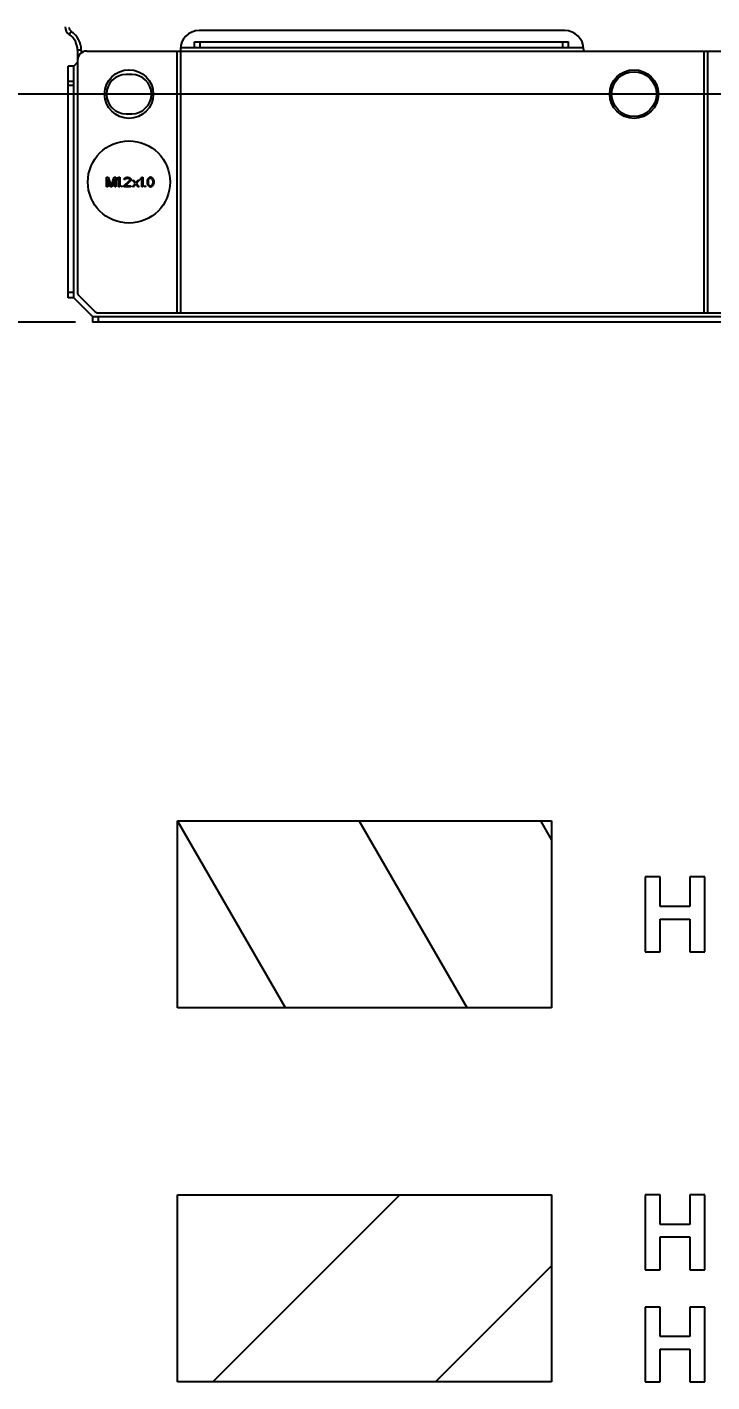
# Model space of a CAD drawing. Header units: millimetres. Extents: x 0 to 841, y 0 to 594.
# Drawn here: x 74.1 to 110.7, y 324.8 to 397.3 of the extents above; entities that cross this region are included whole.
import ezdxf

# ---------------------------------------------------------------- set-up
doc = ezdxf.new("R2010")
doc.units = ezdxf.units.MM
doc.header["$LTSCALE"] = 46.255
doc.layers.get('0').update_dxf_attribs({"linetype": 'CONTINUOUS'})
doc.layers.add('5_CURVES', color=7, linetype='CONTINUOUS')
doc.layers.add('ASSEM_MEM', color=7, linetype='CONTINUOUS')
doc.styles.get("Standard").update_dxf_attribs({"font": 'txt', "width": 0.8})
doc.dimstyles.new('DIMSTYLE_1', dxfattribs={"dimtxt": 2.5, "dimasz": 3, "dimexe": 1.5, "dimexo": 1.2, "dimtad": 1, "dimdsep": 46, "dimtxsty": 'STANDARD', "dimblk": '_FILLED', "dimblk1": '_FILLED', "dimblk2": '_FILLED', "dimcen": 0.09, "dimazin": 2, "dimtp": 0.01, "dimtm": 0.01, "dimtfac": 1, "dimtofl": 0, "dimtmove": 0, "dimatfit": 3, "dimldrblk": '_FILLED', "dimfxl": 1, "dimtolj": 1, "dimarcsym": 0})

# ---------------------------------------------------------------- blocks, each defined once
blk = doc.blocks.new('_FILLED')
at = {"color": 0, "linetype": 'BYBLOCK'}
blk.add_solid([(0, 0), (-1, 0.167), (-1, -0.167)], dxfattribs=at)
blk = doc.blocks.new('*D4')
at = {"color": 7, "linetype": 'CONTINUOUS'}
for p, q in [((75.932, 512.995), (46.754, 512.995)), ((48.254, 512.995), (48.254, 447.245)), ((48.254, 381.495), (48.254, 447.245)), ((76.694, 381.495), (46.754, 381.495))]:
    blk.add_line(p, q, dxfattribs=at)
at = {"color": 7, "linetype": 'CONTINUOUS', "xscale": 3, "yscale": 3, "zscale": 3}
for p, rotation in [((48.254, 512.995), 90), ((48.254, 381.495), 270)]:
    blk.add_blockref('_FILLED', p, dxfattribs=dict(at, rotation=rotation))
at = {"color": 7, "linetype": 'CONTINUOUS', "insert": (45.129, 454.083), "char_height": 2.5, "width": 10, "attachment_point": 2, "rotation": 90, "line_spacing_factor": 0.9}
blk.add_mtext('131.5', dxfattribs=at)
blk = doc.blocks.new('*D25')
at = {"color": 7, "linetype": 'CONTINUOUS'}
for p, q in [((75.232, 511.795), (52.781, 511.795)), ((54.281, 511.795), (54.281, 452.745)), ((54.281, 393.695), (54.281, 452.745)), ((354.829, 393.695), (52.781, 393.695))]:
    blk.add_line(p, q, dxfattribs=at)
at = {"color": 7, "linetype": 'CONTINUOUS', "xscale": 3, "yscale": 3, "zscale": 3}
for p, rotation in [((54.281, 511.795), 90), ((54.281, 393.695), 270)]:
    blk.add_blockref('_FILLED', p, dxfattribs=dict(at, rotation=rotation))
at = {"color": 7, "linetype": 'CONTINUOUS', "insert": (51.156, 454.119), "char_height": 2.5, "width": 10, "attachment_point": 2, "rotation": 90, "line_spacing_factor": 0.9}
blk.add_mtext('118.1', dxfattribs=at)

msp = doc.modelspace()

# ---------------------------------------------------------------- linework, layer by layer
at = {"color": 7, "linetype": 'CONTINUOUS'}
for p, q in [((76.464, 397.046), (76.353, 396.88)), ((102.844, 397.095), (83.294, 397.095)), ((76.794, 396.05), (76.794, 395.495)), ((76.994, 396.05), (76.794, 396.05)), ((76.994, 396.05), (76.994, 395.893)), ((82.294, 396.095), (82.294, 395.995)), ((103.844, 396.095), (103.844, 395.995)), ((79.694, 394.745), (79.394, 394.745)), ((79.394, 392.645), (79.694, 392.645))]:
    msp.add_line(p, q, dxfattribs=at)
msp.add_circle((106.544, 393.695), 1.2, dxfattribs=at)
for centre, radius, start, end in [((76.632, 397.295), 0.5, 180, 236.05939), ((76.632, 397.295), 0.3, 183.05698, 236.05939), ((75.794, 396.05), 1.2, 0, 56.05939), ((83.294, 396.095), 1, 90, 180), ((102.844, 396.095), 1, 0, 90), ((75.794, 396.05), 1, 0, 56.05939), ((79.394, 393.695), 1.05, 90, 270), ((79.694, 393.695), 1.05, 270, 90)]:
    msp.add_arc(centre, radius, start, end, dxfattribs=at)
at = {"layer": '5_CURVES', "color": 7, "linetype": 'CONTINUOUS'}
for p, q in [((82.137, 344.83), (82.137, 354.83)), ((87.911, 344.83), (82.137, 354.83)), ((82.137, 354.83), (102.137, 354.83)), ((97.622, 344.83), (91.848, 354.83)), ((102.137, 353.829), (101.559, 354.83)), ((102.137, 354.83), (102.137, 344.83)), ((107.137, 351.83), (107.137, 347.83)), ((107.945, 351.83), (107.137, 351.83)), ((107.945, 350.256), (107.945, 351.83)), ((109.527, 351.83), (109.527, 350.256)), ((110.335, 351.83), (109.527, 351.83)), ((110.335, 347.83), (110.335, 351.83)), ((109.527, 350.256), (107.945, 350.256)), ((107.945, 347.83), (107.945, 349.579)), ((107.945, 349.579), (109.527, 349.579)), ((109.527, 349.579), (109.527, 347.83)), ((107.137, 347.83), (107.945, 347.83)), ((109.527, 347.83), (110.335, 347.83)), ((102.137, 344.83), (82.137, 344.83)), ((82.137, 324.83), (82.137, 334.83)), ((82.137, 334.83), (102.137, 334.83)), ((84.031, 324.83), (94.031, 334.83)), ((102.137, 334.83), (102.137, 324.83)), ((107.137, 334.83), (107.137, 330.83)), ((107.945, 334.83), (107.137, 334.83)), ((107.945, 333.256), (107.945, 334.83)), ((109.527, 334.83), (109.527, 333.256)), ((110.335, 334.83), (109.527, 334.83)), ((110.335, 330.83), (110.335, 334.83)), ((109.527, 333.256), (107.945, 333.256)), ((107.945, 330.83), (107.945, 332.579)), ((107.945, 332.579), (109.527, 332.579)), ((109.527, 332.579), (109.527, 330.83)), ((95.924, 324.83), (102.137, 331.043)), ((107.137, 330.83), (107.945, 330.83)), ((109.527, 330.83), (110.335, 330.83)), ((107.137, 328.83), (107.137, 324.83)), ((107.945, 328.83), (107.137, 328.83)), ((107.945, 327.256), (107.945, 328.83)), ((109.527, 328.83), (109.527, 327.256)), ((110.335, 328.83), (109.527, 328.83)), ((110.335, 324.83), (110.335, 328.83)), ((109.527, 327.256), (107.945, 327.256)), ((107.945, 324.83), (107.945, 326.579)), ((107.945, 326.579), (109.527, 326.579)), ((109.527, 326.579), (109.527, 324.83)), ((102.137, 324.83), (82.137, 324.83)), ((107.137, 324.83), (107.945, 324.83)), ((109.527, 324.83), (110.335, 324.83))]:
    msp.add_line(p, q, dxfattribs=at)
at = {"layer": 'ASSEM_MEM', "color": 7, "linetype": 'CONTINUOUS'}
for p, q in [((83.044, 396.195), (83.044, 396.495)), ((83.044, 396.495), (103.044, 396.495)), ((83.344, 396.195), (83.344, 396.495)), ((102.744, 396.195), (102.744, 396.495)), ((103.044, 396.195), (103.044, 396.495)), ((77.294, 395.995), (142.819, 395.995)), ((82.095, 395.995), (82.095, 381.995)), ((82.295, 395.995), (82.295, 381.995)), ((82.314, 396.195), (103.824, 396.195)), ((110.295, 381.995), (110.295, 395.995)), ((110.495, 381.995), (110.495, 395.995)), ((76.294, 382.795), (76.294, 395.195)), ((76.594, 395.195), (76.294, 395.195)), ((76.794, 395.395), (76.594, 395.195)), ((76.594, 382.795), (76.594, 395.195)), ((76.794, 395.495), (76.794, 383.078)), ((76.294, 394.383), (76.594, 394.383)), ((76.294, 394.17), (76.594, 394.17)), ((76.594, 383.095), (76.294, 383.095)), ((76.594, 382.795), (76.294, 382.795)), ((76.594, 382.795), (77.594, 381.795)), ((76.853, 382.936), (77.736, 382.053)), ((77.877, 381.995), (117.069, 381.995)), ((77.594, 381.795), (77.594, 381.495)), ((77.594, 381.795), (142.519, 381.795)), ((142.519, 381.495), (77.594, 381.495)), ((77.894, 381.795), (77.894, 381.495))]:
    msp.add_line(p, q, dxfattribs=at)
at = {"layer": 'ASSEM_MEM', "color": 40, "linetype": 'CONTINUOUS'}
for p, q in [((78.344, 388.745), (78.344, 389.245)), ((78.344, 389.245), (78.438, 389.245)), ((78.407, 389.138), (78.407, 388.745)), ((78.553, 388.745), (78.407, 389.138)), ((78.438, 389.245), (78.594, 388.798)), ((78.594, 388.798), (78.751, 389.245)), ((78.782, 389.138), (78.636, 388.745)), ((78.751, 389.245), (78.844, 389.245)), ((78.782, 388.745), (78.782, 389.138)), ((78.844, 389.245), (78.844, 388.745)), ((78.928, 389.17), (78.99, 389.245)), ((78.928, 389.085), (78.928, 389.17)), ((78.99, 389.16), (78.928, 389.085)), ((78.99, 389.245), (79.053, 389.245)), ((78.99, 388.745), (78.99, 389.16)), ((79.053, 389.245), (79.053, 388.745)), ((79.271, 388.798), (79.563, 389.064)), ((79.282, 389.128), (79.292, 389.17)), ((79.334, 389.128), (79.282, 389.128)), ((79.292, 389.17), (79.334, 389.213)), ((79.334, 389.213), (79.376, 389.234)), ((79.355, 389.16), (79.334, 389.128)), ((79.386, 389.181), (79.355, 389.16)), ((79.376, 389.234), (79.448, 389.245)), ((79.438, 389.191), (79.386, 389.181)), ((79.48, 389.191), (79.438, 389.191)), ((79.448, 389.245), (79.49, 389.245)), ((79.532, 389.181), (79.48, 389.191)), ((79.49, 389.245), (79.553, 389.234)), ((79.563, 389.16), (79.532, 389.181)), ((79.553, 389.234), (79.594, 389.213)), ((79.584, 389.128), (79.563, 389.16)), ((79.563, 389.064), (79.584, 389.106)), ((79.584, 389.106), (79.584, 389.128)), ((79.594, 389.213), (79.636, 389.17)), ((79.636, 389.064), (79.615, 389.032)), ((79.636, 389.17), (79.646, 389.128)), ((79.646, 389.106), (79.636, 389.064)), ((79.646, 389.128), (79.646, 389.106)), ((79.876, 388.915), (79.73, 389.085)), ((79.73, 389.085), (79.792, 389.085)), ((79.792, 389.085), (79.907, 388.947)), ((79.907, 388.947), (80.021, 389.085)), ((80.084, 389.085), (79.938, 388.915)), ((80.021, 389.085), (80.084, 389.085)), ((80.167, 389.17), (80.23, 389.245)), ((80.167, 389.085), (80.167, 389.17)), ((80.23, 389.16), (80.167, 389.085)), ((80.23, 389.245), (80.292, 389.245)), ((80.23, 388.745), (80.23, 389.16)), ((80.292, 389.245), (80.292, 388.745)), ((80.521, 389.096), (80.511, 389.043)), ((80.532, 389.128), (80.521, 389.096)), ((80.553, 389.17), (80.532, 389.128)), ((80.584, 389.202), (80.553, 389.17)), ((80.573, 389.096), (80.563, 389.032)), ((80.615, 389.16), (80.573, 389.096)), ((80.636, 389.234), (80.584, 389.202)), ((80.646, 389.181), (80.615, 389.16)), ((80.698, 389.245), (80.636, 389.234)), ((80.698, 389.191), (80.646, 389.181)), ((80.761, 389.234), (80.698, 389.245)), ((80.751, 389.181), (80.698, 389.191)), ((80.782, 389.16), (80.751, 389.181)), ((80.813, 389.202), (80.761, 389.234)), ((80.823, 389.096), (80.782, 389.16)), ((80.844, 389.17), (80.813, 389.202)), ((80.834, 389.032), (80.823, 389.096)), ((80.865, 389.128), (80.844, 389.17)), ((80.876, 389.096), (80.865, 389.128)), ((80.886, 389.043), (80.876, 389.096)), ((78.407, 388.745), (78.344, 388.745)), ((78.636, 388.745), (78.553, 388.745)), ((78.844, 388.745), (78.782, 388.745)), ((79.053, 388.745), (78.99, 388.745)), ((79.136, 388.745), (79.136, 388.798)), ((79.136, 388.798), (79.188, 388.798)), ((79.188, 388.745), (79.136, 388.745)), ((79.188, 388.798), (79.188, 388.745)), ((79.271, 388.745), (79.271, 388.798)), ((79.646, 388.745), (79.271, 388.745)), ((79.615, 389.032), (79.355, 388.798)), ((79.355, 388.798), (79.646, 388.798)), ((79.646, 388.798), (79.646, 388.745)), ((79.73, 388.745), (79.876, 388.915)), ((79.792, 388.745), (79.73, 388.745)), ((79.907, 388.883), (79.792, 388.745)), ((80.021, 388.745), (79.907, 388.883)), ((79.938, 388.915), (80.084, 388.745)), ((80.084, 388.745), (80.021, 388.745)), ((80.292, 388.745), (80.23, 388.745)), ((80.376, 388.745), (80.376, 388.798)), ((80.376, 388.798), (80.428, 388.798)), ((80.428, 388.745), (80.376, 388.745)), ((80.428, 388.798), (80.428, 388.745)), ((80.511, 389.043), (80.511, 388.947)), ((80.511, 388.947), (80.521, 388.894)), ((80.521, 388.894), (80.532, 388.862)), ((80.532, 388.862), (80.553, 388.819)), ((80.553, 388.819), (80.584, 388.787)), ((80.563, 389.032), (80.563, 388.957)), ((80.563, 388.957), (80.573, 388.894)), ((80.573, 388.894), (80.615, 388.83)), ((80.584, 388.787), (80.636, 388.755)), ((80.615, 388.83), (80.646, 388.809)), ((80.636, 388.755), (80.698, 388.745)), ((80.646, 388.809), (80.698, 388.798)), ((80.698, 388.798), (80.751, 388.809)), ((80.698, 388.745), (80.761, 388.755)), ((80.751, 388.809), (80.782, 388.83)), ((80.761, 388.755), (80.813, 388.787)), ((80.782, 388.83), (80.823, 388.894)), ((80.813, 388.787), (80.844, 388.819)), ((80.823, 388.894), (80.834, 388.957)), ((80.834, 388.957), (80.834, 389.032)), ((80.844, 388.819), (80.865, 388.862)), ((80.865, 388.862), (80.876, 388.894)), ((80.876, 388.894), (80.886, 388.947)), ((80.886, 388.947), (80.886, 389.043))]:
    msp.add_line(p, q, dxfattribs=at)
at = {"layer": 'ASSEM_MEM', "color": 7, "linetype": 'CONTINUOUS'}
for centre, radius in [((79.544, 393.695), 1.3), ((106.544, 393.695), 1.3), ((79.544, 388.995), 2.2)]:
    msp.add_circle(centre, radius, dxfattribs=at)
for centre, radius, start, end in [((77.294, 395.495), 0.5, 90, 180), ((76.994, 383.078), 0.2, 180, 225), ((77.877, 382.195), 0.2, 225, 270)]:
    msp.add_arc(centre, radius, start, end, dxfattribs=at)

# ---------------------------------------------------------------- dimensions: what is measured, and where the dimension line sits
at = {"color": 7, "linetype": 'CONTINUOUS'}
for base, p1, p2, picture, middle in [((48.254, 381.495), (77.132, 512.995), (77.894, 381.495), '*D4', (48.254, 454.396)), ((54.281, 393.695), (76.432, 511.795), (356.029, 393.695), '*D25', (54.281, 454.119))]:
    dim = msp.add_linear_dim(base=base, p1=p1, p2=p2, angle=270, dimstyle='DIMSTYLE_1', dxfattribs=at)
    dim.commit()
    dim.dimension.update_dxf_attribs({"geometry": picture, "text_midpoint": middle, "dimtype": 160})

doc.saveas('drawing.dxf')
